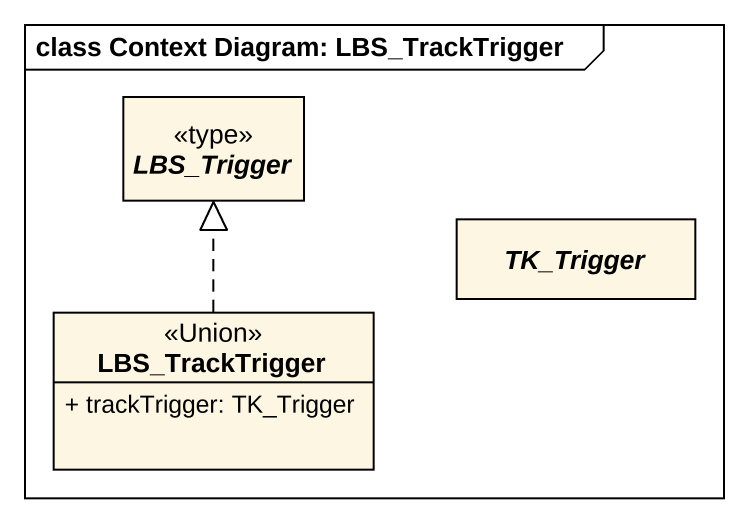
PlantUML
@startuml
mainframe class Context Diagram: LBS_TrackTrigger
hide circle
hide empty members
skinparam classAttributeIconSize 0
abstract class LBS_Trigger <<type>>
abstract class TK_Trigger
class LBS_TrackTrigger <<Union>> {
  + trackTrigger: TK_Trigger
}
LBS_TrackTrigger .up.|> LBS_Trigger
@enduml
